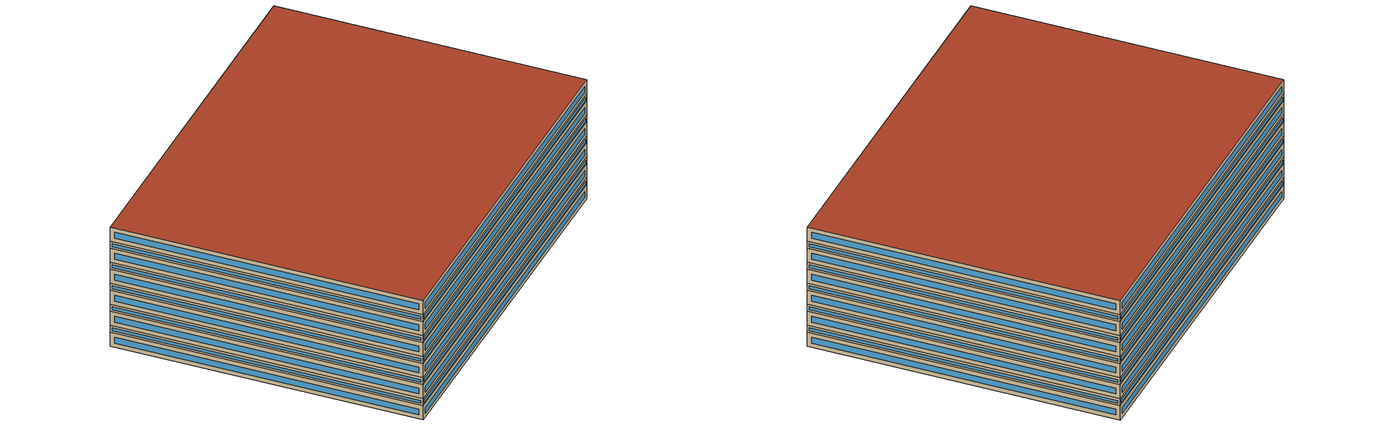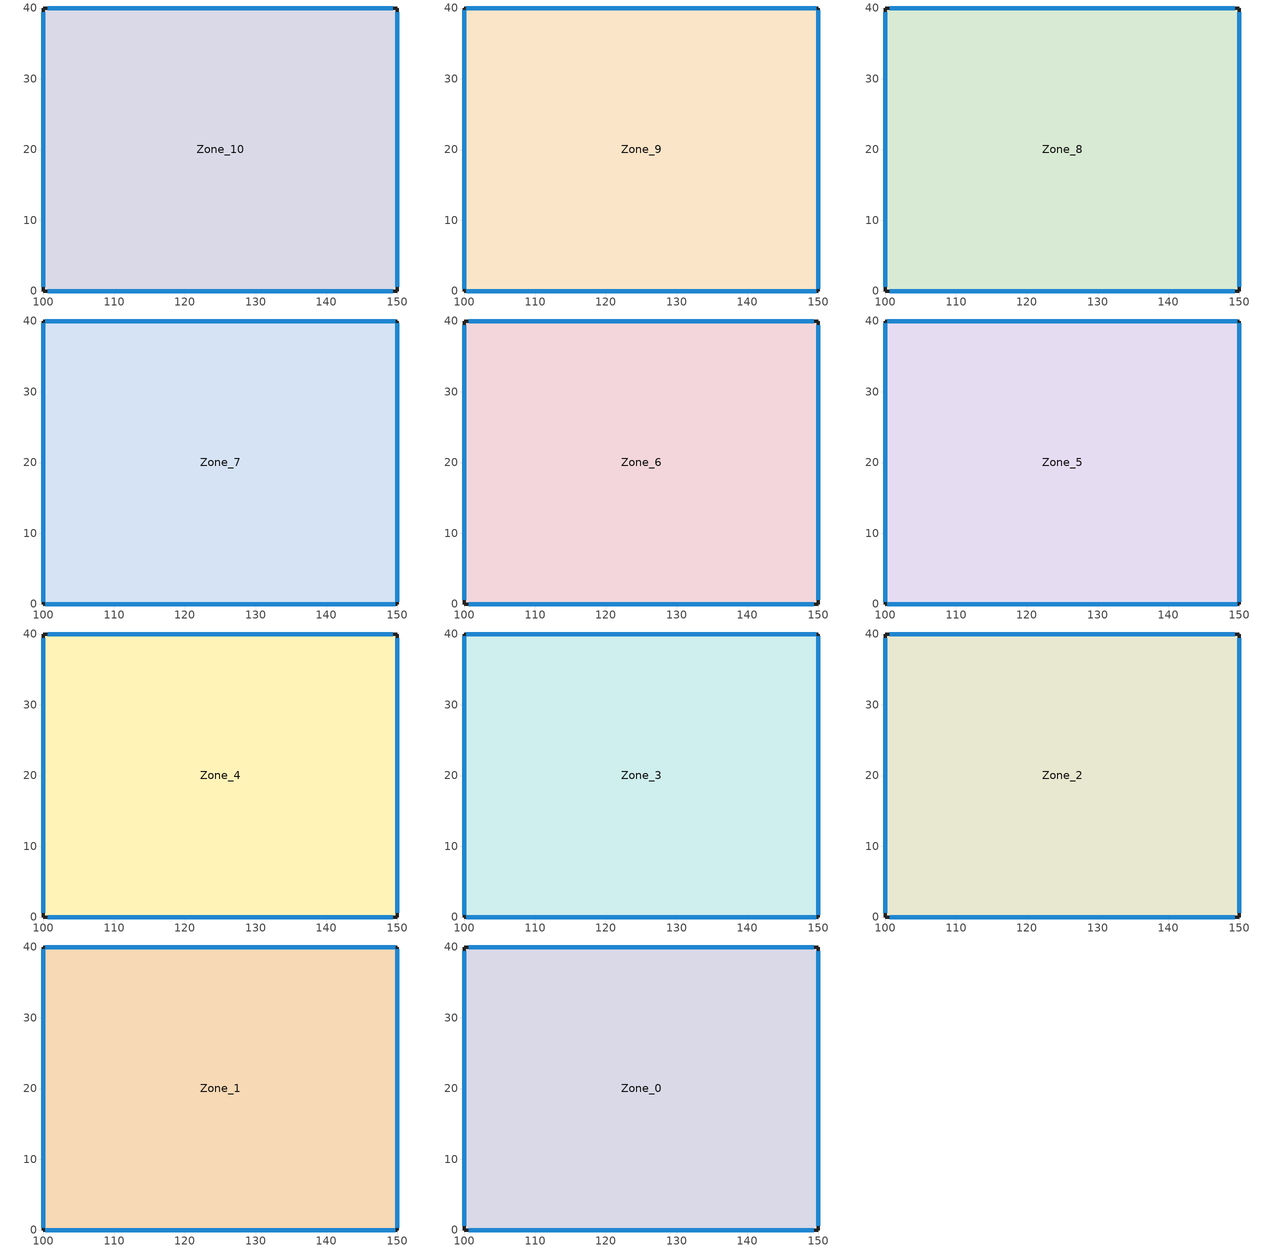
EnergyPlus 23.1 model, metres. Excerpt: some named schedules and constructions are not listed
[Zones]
Zone_10
 floor outside (90.1-2019 Nonresidential CZ 0 Exterior Floor (Mass)): 150,0 100,0 100,40 150,40 z0.5
 wall outside (90.1-2019 Nonresidential CZ 0 Exterior Wall (Mass)): 150,0 150,40 100,40 100,0 150,0 z0.5:2.5
 window (90.1-2019 Nonresidential CZ 0 Glazing (Operable)): 150,0.59 150,39.41 / 149.41,40 100.59,40 / 100,39.41 100,0.59 / 100.59,0 149.41,0 z1.09:1.91
Zone_9
 floor to Zone_10 (Interior Slab (Mass)_FLIPPED): 150,0 100,0 100,40 150,40 z2.5
 wall outside (90.1-2019 Nonresidential CZ 0 Exterior Wall (Mass)): 150,0 150,40 100,40 100,0 150,0 z2.5:3.5
 window (90.1-2019 Nonresidential CZ 0 Glazing (Operable)): 150,0.3 150,39.7 / 149.7,40 100.3,40 / 100,39.7 100,0.3 / 100.3,0 149.7,0 z2.8:3.2
Zone_8
 floor to Zone_9 (Interior Slab (Mass)_FLIPPED): 150,0 100,0 100,40 150,40 z3.5
 wall outside (90.1-2019 Nonresidential CZ 0 Exterior Wall (Mass)): 150,0 150,40 100,40 100,0 150,0 z3.5:5.5
 window (90.1-2019 Nonresidential CZ 0 Glazing (Operable)): 150,0.59 150,39.41 / 149.41,40 100.59,40 / 100,39.41 100,0.59 / 100.59,0 149.41,0 z4.09:4.91
Zone_7
 floor to Zone_8 (Interior Slab (Mass)_FLIPPED): 150,0 100,0 100,40 150,40 z5.5
 wall outside (90.1-2019 Nonresidential CZ 0 Exterior Wall (Mass)): 150,0 150,40 100,40 100,0 150,0 z5.5:6.5
 window (90.1-2019 Nonresidential CZ 0 Glazing (Operable)): 150,0.3 150,39.7 / 149.7,40 100.3,40 / 100,39.7 100,0.3 / 100.3,0 149.7,0 z5.8:6.2
Zone_6
 floor to Zone_7 (Interior Slab (Mass)_FLIPPED): 150,0 100,0 100,40 150,40 z6.5
 wall outside (90.1-2019 Nonresidential CZ 0 Exterior Wall (Mass)): 150,0 150,40 100,40 100,0 150,0 z6.5:8.5
 window (90.1-2019 Nonresidential CZ 0 Glazing (Operable)): 150,0.59 150,39.41 / 149.41,40 100.59,40 / 100,39.41 100,0.59 / 100.59,0 149.41,0 z7.09:7.91
Zone_5
 floor to Zone_6 (Interior Slab (Mass)_FLIPPED): 150,0 100,0 100,40 150,40 z8.5
 wall outside (90.1-2019 Nonresidential CZ 0 Exterior Wall (Mass)): 150,0 150,40 100,40 100,0 150,0 z8.5:9.5
 window (90.1-2019 Nonresidential CZ 0 Glazing (Operable)): 150,0.3 150,39.7 / 149.7,40 100.3,40 / 100,39.7 100,0.3 / 100.3,0 149.7,0 z8.8:9.2
Zone_4
 floor to Zone_5 (Interior Slab (Mass)_FLIPPED): 150,0 100,0 100,40 150,40 z9.5
 wall outside (90.1-2019 Nonresidential CZ 0 Exterior Wall (Mass)): 150,0 150,40 100,40 100,0 150,0 z9.5:11.5
 window (90.1-2019 Nonresidential CZ 0 Glazing (Operable)): 150,0.59 150,39.41 / 149.41,40 100.59,40 / 100,39.41 100,0.59 / 100.59,0 149.41,0 z10.09:10.91
Zone_3
 floor to Zone_4 (Interior Slab (Mass)_FLIPPED): 150,0 100,0 100,40 150,40 z11.5
 wall outside (90.1-2019 Nonresidential CZ 0 Exterior Wall (Mass)): 150,0 150,40 100,40 100,0 150,0 z11.5:12.5
 window (90.1-2019 Nonresidential CZ 0 Glazing (Operable)): 150,0.3 150,39.7 / 149.7,40 100.3,40 / 100,39.7 100,0.3 / 100.3,0 149.7,0 z11.8:12.2
Zone_2
 floor to Zone_3 (Interior Slab (Mass)_FLIPPED): 150,0 100,0 100,40 150,40 z12.5
 wall outside (90.1-2019 Nonresidential CZ 0 Exterior Wall (Mass)): 150,0 150,40 100,40 100,0 150,0 z12.5:14.5
 window (90.1-2019 Nonresidential CZ 0 Glazing (Operable)): 150,0.59 150,39.41 / 149.41,40 100.59,40 / 100,39.41 100,0.59 / 100.59,0 149.41,0 z13.09:13.91
Zone_1
 floor to Zone_2 (Interior Slab (Mass)_FLIPPED): 150,0 100,0 100,40 150,40 z14.5
 wall outside (90.1-2019 Nonresidential CZ 0 Exterior Wall (Mass)): 150,0 150,40 100,40 100,0 150,0 z14.5:15.5
 window (90.1-2019 Nonresidential CZ 0 Glazing (Operable)): 150,0.3 150,39.7 / 149.7,40 100.3,40 / 100,39.7 100,0.3 / 100.3,0 149.7,0 z14.8:15.2
Zone_0
 floor to Zone_1 (Interior Slab (Mass)_FLIPPED): 150,0 100,0 100,40 150,40 z15.5
 wall outside (90.1-2019 Nonresidential CZ 0 Exterior Wall (Mass)): 150,0 150,40 100,40 100,0 150,0 z15.5:17.5
 window (90.1-2019 Nonresidential CZ 0 Glazing (Operable)): 150,0.59 150,39.41 / 149.41,40 100.59,40 / 100,39.41 100,0.59 / 100.59,0 149.41,0 z16.09:16.91
 roof outside (90.1-2019 Nonresidential CZ 0 Exterior Roof (Mass)): 150,0 150,40 100,40 100,0 z17.5
[Schedule:Year]
CoolAvail_Zone_3: Fraction, CoolAvail_Zone_3_0, 1, 1, 1, 7, CoolAvail_Zone_3_1, 1, 8, 1, 14, CoolAvail_Zone_3_2, 1, 15, 1, 21, CoolAvail_Zone_3_3, 1, 22, 1, 28, CoolAvail_Zone_3_4, 1, 29, 2, 4, CoolAvail_Zone_3_5, 2, 5, 2, 11, CoolAvail_Zone_3_6, 2, 12, 2, 18, CoolAvail_Zone_3_7, 2, 19, 2, 25, CoolAvail_Zone_3_8, 2, 26, 3, 4, CoolAvail_Zone_3_9, 3, 5, 3, 11, CoolAvail_Zone_3_10, 3, 12, 3, 18, CoolAvail_Zone_3_11, 3, 19, 3, 25, CoolAvail_Zone_3_12, 3, 26, 4, 1, CoolAvail_Zone_3_13, 4, 2, 4, 8, CoolAvail_Zone_3_14, 4, 9, 4, 15, CoolAvail_Zone_3_15, 4, 16, 4, 22, CoolAvail_Zone_3_16, 4, 23, 4, 29, CoolAvail_Zone_3_17, 4, 30, 5, 6, CoolAvail_Zone_3_18, 5, 7, 5, 13, CoolAvail_Zone_3_19, 5, 14, 5, 20, CoolAvail_Zone_3_20, 5, 21, 5, 27, CoolAvail_Zone_3_21, 5, 28, 6, 3, CoolAvail_Zone_3_22, 6, 4, 6, 10, CoolAvail_Zone_3_23, 6, 11, 6, 17, CoolAvail_Zone_3_24, 6, 18, 6, 24, CoolAvail_Zone_3_25, 6, 25, 7, 1, CoolAvail_Zone_3_26, 7, 2, 7, 8, CoolAvail_Zone_3_27, 7, 9, 7, 15, CoolAvail_Zone_3_28, 7, 16, 7, 22, CoolAvail_Zone_3_29, 7, 23, 7, 29, CoolAvail_Zone_3_30, 7, 30, 8, 5, CoolAvail_Zone_3_31, 8, 6, 8, 12, CoolAvail_Zone_3_32, 8, 13, 8, 19, CoolAvail_Zone_3_33, 8, 20, 8, 26, CoolAvail_Zone_3_34, 8, 27, 9, 2, CoolAvail_Zone_3_35, 9, 3, 9, 9, CoolAvail_Zone_3_36, 9, 10, 9, 16, CoolAvail_Zone_3_37, 9, 17, 9, 23, CoolAvail_Zone_3_38, 9, 24, 9, 30, CoolAvail_Zone_3_39, 10, 1, 10, 7, CoolAvail_Zone_3_40, 10, 8, 10, 14, CoolAvail_Zone_3_41, 10, 15, 10, 21, CoolAvail_Zone_3_42, 10, 22, 10, 28, CoolAvail_Zone_3_43, 10, 29, 11, 4, CoolAvail_Zone_3_44, 11, 5, 11, 11, CoolAvail_Zone_3_45, 11, 12, 11, 18, CoolAvail_Zone_3_46, 11, 19, 11, 25, CoolAvail_Zone_3_47, 11, 26, 12, 2, CoolAvail_Zone_3_48, 12, 3, 12, 9, CoolAvail_Zone_3_49, 12, 10, 12, 16, CoolAvail_Zone_3_50, 12, 17, 12, 23, CoolAvail_Zone_3_51, 12, 24, 12, 30, CoolAvail_Zone_3_52, 12, 31, 12, 31
CoolAvail_Zone_4: Fraction, CoolAvail_Zone_4_0, 1, 1, 1, 7, CoolAvail_Zone_4_1, 1, 8, 1, 14, CoolAvail_Zone_4_2, 1, 15, 1, 21, CoolAvail_Zone_4_3, 1, 22, 1, 28, CoolAvail_Zone_4_4, 1, 29, 2, 4, CoolAvail_Zone_4_5, 2, 5, 2, 11, CoolAvail_Zone_4_6, 2, 12, 2, 18, CoolAvail_Zone_4_7, 2, 19, 2, 25, CoolAvail_Zone_4_8, 2, 26, 3, 4, CoolAvail_Zone_4_9, 3, 5, 3, 11, CoolAvail_Zone_4_10, 3, 12, 3, 18, CoolAvail_Zone_4_11, 3, 19, 3, 25, CoolAvail_Zone_4_12, 3, 26, 4, 1, CoolAvail_Zone_4_13, 4, 2, 4, 8, CoolAvail_Zone_4_14, 4, 9, 4, 15, CoolAvail_Zone_4_15, 4, 16, 4, 22, CoolAvail_Zone_4_16, 4, 23, 4, 29, CoolAvail_Zone_4_17, 4, 30, 5, 6, CoolAvail_Zone_4_18, 5, 7, 5, 13, CoolAvail_Zone_4_19, 5, 14, 5, 20, CoolAvail_Zone_4_20, 5, 21, 5, 27, CoolAvail_Zone_4_21, 5, 28, 6, 3, CoolAvail_Zone_4_22, 6, 4, 6, 10, CoolAvail_Zone_4_23, 6, 11, 6, 17, CoolAvail_Zone_4_24, 6, 18, 6, 24, CoolAvail_Zone_4_25, 6, 25, 7, 1, CoolAvail_Zone_4_26, 7, 2, 7, 8, CoolAvail_Zone_4_27, 7, 9, 7, 15, CoolAvail_Zone_4_28, 7, 16, 7, 22, CoolAvail_Zone_4_29, 7, 23, 7, 29, CoolAvail_Zone_4_30, 7, 30, 8, 5, CoolAvail_Zone_4_31, 8, 6, 8, 12, CoolAvail_Zone_4_32, 8, 13, 8, 19, CoolAvail_Zone_4_33, 8, 20, 8, 26, CoolAvail_Zone_4_34, 8, 27, 9, 2, CoolAvail_Zone_4_35, 9, 3, 9, 9, CoolAvail_Zone_4_36, 9, 10, 9, 16, CoolAvail_Zone_4_37, 9, 17, 9, 23, CoolAvail_Zone_4_38, 9, 24, 9, 30, CoolAvail_Zone_4_39, 10, 1, 10, 7, CoolAvail_Zone_4_40, 10, 8, 10, 14, CoolAvail_Zone_4_41, 10, 15, 10, 21, CoolAvail_Zone_4_42, 10, 22, 10, 28, CoolAvail_Zone_4_43, 10, 29, 11, 4, CoolAvail_Zone_4_44, 11, 5, 11, 11, CoolAvail_Zone_4_45, 11, 12, 11, 18, CoolAvail_Zone_4_46, 11, 19, 11, 25, CoolAvail_Zone_4_47, 11, 26, 12, 2, CoolAvail_Zone_4_48, 12, 3, 12, 9, CoolAvail_Zone_4_49, 12, 10, 12, 16, CoolAvail_Zone_4_50, 12, 17, 12, 23, CoolAvail_Zone_4_51, 12, 24, 12, 30, CoolAvail_Zone_4_52, 12, 31, 12, 31
CoolAvail_Zone_5: Fraction, CoolAvail_Zone_5_0, 1, 1, 1, 7, CoolAvail_Zone_5_1, 1, 8, 1, 14, CoolAvail_Zone_5_2, 1, 15, 1, 21, CoolAvail_Zone_5_3, 1, 22, 1, 28, CoolAvail_Zone_5_4, 1, 29, 2, 4, CoolAvail_Zone_5_5, 2, 5, 2, 11, CoolAvail_Zone_5_6, 2, 12, 2, 18, CoolAvail_Zone_5_7, 2, 19, 2, 25, CoolAvail_Zone_5_8, 2, 26, 3, 4, CoolAvail_Zone_5_9, 3, 5, 3, 11, CoolAvail_Zone_5_10, 3, 12, 3, 18, CoolAvail_Zone_5_11, 3, 19, 3, 25, CoolAvail_Zone_5_12, 3, 26, 4, 1, CoolAvail_Zone_5_13, 4, 2, 4, 8, CoolAvail_Zone_5_14, 4, 9, 4, 15, CoolAvail_Zone_5_15, 4, 16, 4, 22, CoolAvail_Zone_5_16, 4, 23, 4, 29, CoolAvail_Zone_5_17, 4, 30, 5, 6, CoolAvail_Zone_5_18, 5, 7, 5, 13, CoolAvail_Zone_5_19, 5, 14, 5, 20, CoolAvail_Zone_5_20, 5, 21, 5, 27, CoolAvail_Zone_5_21, 5, 28, 6, 3, CoolAvail_Zone_5_22, 6, 4, 6, 10, CoolAvail_Zone_5_23, 6, 11, 6, 17, CoolAvail_Zone_5_24, 6, 18, 6, 24, CoolAvail_Zone_5_25, 6, 25, 7, 1, CoolAvail_Zone_5_26, 7, 2, 7, 8, CoolAvail_Zone_5_27, 7, 9, 7, 15, CoolAvail_Zone_5_28, 7, 16, 7, 22, CoolAvail_Zone_5_29, 7, 23, 7, 29, CoolAvail_Zone_5_30, 7, 30, 8, 5, CoolAvail_Zone_5_31, 8, 6, 8, 12, CoolAvail_Zone_5_32, 8, 13, 8, 19, CoolAvail_Zone_5_33, 8, 20, 8, 26, CoolAvail_Zone_5_34, 8, 27, 9, 2, CoolAvail_Zone_5_35, 9, 3, 9, 9, CoolAvail_Zone_5_36, 9, 10, 9, 16, CoolAvail_Zone_5_37, 9, 17, 9, 23, CoolAvail_Zone_5_38, 9, 24, 9, 30, CoolAvail_Zone_5_39, 10, 1, 10, 7, CoolAvail_Zone_5_40, 10, 8, 10, 14, CoolAvail_Zone_5_41, 10, 15, 10, 21, CoolAvail_Zone_5_42, 10, 22, 10, 28, CoolAvail_Zone_5_43, 10, 29, 11, 4, CoolAvail_Zone_5_44, 11, 5, 11, 11, CoolAvail_Zone_5_45, 11, 12, 11, 18, CoolAvail_Zone_5_46, 11, 19, 11, 25, CoolAvail_Zone_5_47, 11, 26, 12, 2, CoolAvail_Zone_5_48, 12, 3, 12, 9, CoolAvail_Zone_5_49, 12, 10, 12, 16, CoolAvail_Zone_5_50, 12, 17, 12, 23, CoolAvail_Zone_5_51, 12, 24, 12, 30, CoolAvail_Zone_5_52, 12, 31, 12, 31
NatVentAvail_Zone_5: Fraction, NatVentAvail_Zone_5_0, 1, 1, 1, 7, NatVentAvail_Zone_5_1, 1, 8, 1, 14, NatVentAvail_Zone_5_2, 1, 15, 1, 21, NatVentAvail_Zone_5_3, 1, 22, 1, 28, NatVentAvail_Zone_5_4, 1, 29, 2, 4, NatVentAvail_Zone_5_5, 2, 5, 2, 11, NatVentAvail_Zone_5_6, 2, 12, 2, 18, NatVentAvail_Zone_5_7, 2, 19, 2, 25, NatVentAvail_Zone_5_8, 2, 26, 3, 4, NatVentAvail_Zone_5_9, 3, 5, 3, 11, NatVentAvail_Zone_5_10, 3, 12, 3, 18, NatVentAvail_Zone_5_11, 3, 19, 3, 25, NatVentAvail_Zone_5_12, 3, 26, 4, 1, NatVentAvail_Zone_5_13, 4, 2, 4, 8, NatVentAvail_Zone_5_14, 4, 9, 4, 15, NatVentAvail_Zone_5_15, 4, 16, 4, 22, NatVentAvail_Zone_5_16, 4, 23, 4, 29, NatVentAvail_Zone_5_17, 4, 30, 5, 6, NatVentAvail_Zone_5_18, 5, 7, 5, 13, NatVentAvail_Zone_5_19, 5, 14, 5, 20, NatVentAvail_Zone_5_20, 5, 21, 5, 27, NatVentAvail_Zone_5_21, 5, 28, 6, 3, NatVentAvail_Zone_5_22, 6, 4, 6, 10, NatVentAvail_Zone_5_23, 6, 11, 6, 17, NatVentAvail_Zone_5_24, 6, 18, 6, 24, NatVentAvail_Zone_5_25, 6, 25, 7, 1, NatVentAvail_Zone_5_26, 7, 2, 7, 8, NatVentAvail_Zone_5_27, 7, 9, 7, 15, NatVentAvail_Zone_5_28, 7, 16, 7, 22, NatVentAvail_Zone_5_29, 7, 23, 7, 29, NatVentAvail_Zone_5_30, 7, 30, 8, 5, NatVentAvail_Zone_5_31, 8, 6, 8, 12, NatVentAvail_Zone_5_32, 8, 13, 8, 19, NatVentAvail_Zone_5_33, 8, 20, 8, 26, NatVentAvail_Zone_5_34, 8, 27, 9, 2, NatVentAvail_Zone_5_35, 9, 3, 9, 9, NatVentAvail_Zone_5_36, 9, 10, 9, 16, NatVentAvail_Zone_5_37, 9, 17, 9, 23, NatVentAvail_Zone_5_38, 9, 24, 9, 30, NatVentAvail_Zone_5_39, 10, 1, 10, 7, NatVentAvail_Zone_5_40, 10, 8, 10, 14, NatVentAvail_Zone_5_41, 10, 15, 10, 21, NatVentAvail_Zone_5_42, 10, 22, 10, 28, NatVentAvail_Zone_5_43, 10, 29, 11, 4, NatVentAvail_Zone_5_44, 11, 5, 11, 11, NatVentAvail_Zone_5_45, 11, 12, 11, 18, NatVentAvail_Zone_5_46, 11, 19, 11, 25, NatVentAvail_Zone_5_47, 11, 26, 12, 2, NatVentAvail_Zone_5_48, 12, 3, 12, 9, NatVentAvail_Zone_5_49, 12, 10, 12, 16, NatVentAvail_Zone_5_50, 12, 17, 12, 23, NatVentAvail_Zone_5_51, 12, 24, 12, 30, NatVentAvail_Zone_5_52, 12, 31, 12, 31
CoolAvail_Zone_6: Fraction, CoolAvail_Zone_6_0, 1, 1, 1, 7, CoolAvail_Zone_6_1, 1, 8, 1, 14, CoolAvail_Zone_6_2, 1, 15, 1, 21, CoolAvail_Zone_6_3, 1, 22, 1, 28, CoolAvail_Zone_6_4, 1, 29, 2, 4, CoolAvail_Zone_6_5, 2, 5, 2, 11, CoolAvail_Zone_6_6, 2, 12, 2, 18, CoolAvail_Zone_6_7, 2, 19, 2, 25, CoolAvail_Zone_6_8, 2, 26, 3, 4, CoolAvail_Zone_6_9, 3, 5, 3, 11, CoolAvail_Zone_6_10, 3, 12, 3, 18, CoolAvail_Zone_6_11, 3, 19, 3, 25, CoolAvail_Zone_6_12, 3, 26, 4, 1, CoolAvail_Zone_6_13, 4, 2, 4, 8, CoolAvail_Zone_6_14, 4, 9, 4, 15, CoolAvail_Zone_6_15, 4, 16, 4, 22, CoolAvail_Zone_6_16, 4, 23, 4, 29, CoolAvail_Zone_6_17, 4, 30, 5, 6, CoolAvail_Zone_6_18, 5, 7, 5, 13, CoolAvail_Zone_6_19, 5, 14, 5, 20, CoolAvail_Zone_6_20, 5, 21, 5, 27, CoolAvail_Zone_6_21, 5, 28, 6, 3, CoolAvail_Zone_6_22, 6, 4, 6, 10, CoolAvail_Zone_6_23, 6, 11, 6, 17, CoolAvail_Zone_6_24, 6, 18, 6, 24, CoolAvail_Zone_6_25, 6, 25, 7, 1, CoolAvail_Zone_6_26, 7, 2, 7, 8, CoolAvail_Zone_6_27, 7, 9, 7, 15, CoolAvail_Zone_6_28, 7, 16, 7, 22, CoolAvail_Zone_6_29, 7, 23, 7, 29, CoolAvail_Zone_6_30, 7, 30, 8, 5, CoolAvail_Zone_6_31, 8, 6, 8, 12, CoolAvail_Zone_6_32, 8, 13, 8, 19, CoolAvail_Zone_6_33, 8, 20, 8, 26, CoolAvail_Zone_6_34, 8, 27, 9, 2, CoolAvail_Zone_6_35, 9, 3, 9, 9, CoolAvail_Zone_6_36, 9, 10, 9, 16, CoolAvail_Zone_6_37, 9, 17, 9, 23, CoolAvail_Zone_6_38, 9, 24, 9, 30, CoolAvail_Zone_6_39, 10, 1, 10, 7, CoolAvail_Zone_6_40, 10, 8, 10, 14, CoolAvail_Zone_6_41, 10, 15, 10, 21, CoolAvail_Zone_6_42, 10, 22, 10, 28, CoolAvail_Zone_6_43, 10, 29, 11, 4, CoolAvail_Zone_6_44, 11, 5, 11, 11, CoolAvail_Zone_6_45, 11, 12, 11, 18, CoolAvail_Zone_6_46, 11, 19, 11, 25, CoolAvail_Zone_6_47, 11, 26, 12, 2, CoolAvail_Zone_6_48, 12, 3, 12, 9, CoolAvail_Zone_6_49, 12, 10, 12, 16, CoolAvail_Zone_6_50, 12, 17, 12, 23, CoolAvail_Zone_6_51, 12, 24, 12, 30, CoolAvail_Zone_6_52, 12, 31, 12, 31
NatVentAvail_Zone_6: Fraction, NatVentAvail_Zone_6_0, 1, 1, 1, 7, NatVentAvail_Zone_6_1, 1, 8, 1, 14, NatVentAvail_Zone_6_2, 1, 15, 1, 21, NatVentAvail_Zone_6_3, 1, 22, 1, 28, NatVentAvail_Zone_6_4, 1, 29, 2, 4, NatVentAvail_Zone_6_5, 2, 5, 2, 11, NatVentAvail_Zone_6_6, 2, 12, 2, 18, NatVentAvail_Zone_6_7, 2, 19, 2, 25, NatVentAvail_Zone_6_8, 2, 26, 3, 4, NatVentAvail_Zone_6_9, 3, 5, 3, 11, NatVentAvail_Zone_6_10, 3, 12, 3, 18, NatVentAvail_Zone_6_11, 3, 19, 3, 25, NatVentAvail_Zone_6_12, 3, 26, 4, 1, NatVentAvail_Zone_6_13, 4, 2, 4, 8, NatVentAvail_Zone_6_14, 4, 9, 4, 15, NatVentAvail_Zone_6_15, 4, 16, 4, 22, NatVentAvail_Zone_6_16, 4, 23, 4, 29, NatVentAvail_Zone_6_17, 4, 30, 5, 6, NatVentAvail_Zone_6_18, 5, 7, 5, 13, NatVentAvail_Zone_6_19, 5, 14, 5, 20, NatVentAvail_Zone_6_20, 5, 21, 5, 27, NatVentAvail_Zone_6_21, 5, 28, 6, 3, NatVentAvail_Zone_6_22, 6, 4, 6, 10, NatVentAvail_Zone_6_23, 6, 11, 6, 17, NatVentAvail_Zone_6_24, 6, 18, 6, 24, NatVentAvail_Zone_6_25, 6, 25, 7, 1, NatVentAvail_Zone_6_26, 7, 2, 7, 8, NatVentAvail_Zone_6_27, 7, 9, 7, 15, NatVentAvail_Zone_6_28, 7, 16, 7, 22, NatVentAvail_Zone_6_29, 7, 23, 7, 29, NatVentAvail_Zone_6_30, 7, 30, 8, 5, NatVentAvail_Zone_6_31, 8, 6, 8, 12, NatVentAvail_Zone_6_32, 8, 13, 8, 19, NatVentAvail_Zone_6_33, 8, 20, 8, 26, NatVentAvail_Zone_6_34, 8, 27, 9, 2, NatVentAvail_Zone_6_35, 9, 3, 9, 9, NatVentAvail_Zone_6_36, 9, 10, 9, 16, NatVentAvail_Zone_6_37, 9, 17, 9, 23, NatVentAvail_Zone_6_38, 9, 24, 9, 30, NatVentAvail_Zone_6_39, 10, 1, 10, 7, NatVentAvail_Zone_6_40, 10, 8, 10, 14, NatVentAvail_Zone_6_41, 10, 15, 10, 21, NatVentAvail_Zone_6_42, 10, 22, 10, 28, NatVentAvail_Zone_6_43, 10, 29, 11, 4, NatVentAvail_Zone_6_44, 11, 5, 11, 11, NatVentAvail_Zone_6_45, 11, 12, 11, 18, NatVentAvail_Zone_6_46, 11, 19, 11, 25, NatVentAvail_Zone_6_47, 11, 26, 12, 2, NatVentAvail_Zone_6_48, 12, 3, 12, 9, NatVentAvail_Zone_6_49, 12, 10, 12, 16, NatVentAvail_Zone_6_50, 12, 17, 12, 23, NatVentAvail_Zone_6_51, 12, 24, 12, 30, NatVentAvail_Zone_6_52, 12, 31, 12, 31
CoolAvail_Zone_7: Fraction, CoolAvail_Zone_7_0, 1, 1, 1, 7, CoolAvail_Zone_7_1, 1, 8, 1, 14, CoolAvail_Zone_7_2, 1, 15, 1, 21, CoolAvail_Zone_7_3, 1, 22, 1, 28, CoolAvail_Zone_7_4, 1, 29, 2, 4, CoolAvail_Zone_7_5, 2, 5, 2, 11, CoolAvail_Zone_7_6, 2, 12, 2, 18, CoolAvail_Zone_7_7, 2, 19, 2, 25, CoolAvail_Zone_7_8, 2, 26, 3, 4, CoolAvail_Zone_7_9, 3, 5, 3, 11, CoolAvail_Zone_7_10, 3, 12, 3, 18, CoolAvail_Zone_7_11, 3, 19, 3, 25, CoolAvail_Zone_7_12, 3, 26, 4, 1, CoolAvail_Zone_7_13, 4, 2, 4, 8, CoolAvail_Zone_7_14, 4, 9, 4, 15, CoolAvail_Zone_7_15, 4, 16, 4, 22, CoolAvail_Zone_7_16, 4, 23, 4, 29, CoolAvail_Zone_7_17, 4, 30, 5, 6, CoolAvail_Zone_7_18, 5, 7, 5, 13, CoolAvail_Zone_7_19, 5, 14, 5, 20, CoolAvail_Zone_7_20, 5, 21, 5, 27, CoolAvail_Zone_7_21, 5, 28, 6, 3, CoolAvail_Zone_7_22, 6, 4, 6, 10, CoolAvail_Zone_7_23, 6, 11, 6, 17, CoolAvail_Zone_7_24, 6, 18, 6, 24, CoolAvail_Zone_7_25, 6, 25, 7, 1, CoolAvail_Zone_7_26, 7, 2, 7, 8, CoolAvail_Zone_7_27, 7, 9, 7, 15, CoolAvail_Zone_7_28, 7, 16, 7, 22, CoolAvail_Zone_7_29, 7, 23, 7, 29, CoolAvail_Zone_7_30, 7, 30, 8, 5, CoolAvail_Zone_7_31, 8, 6, 8, 12, CoolAvail_Zone_7_32, 8, 13, 8, 19, CoolAvail_Zone_7_33, 8, 20, 8, 26, CoolAvail_Zone_7_34, 8, 27, 9, 2, CoolAvail_Zone_7_35, 9, 3, 9, 9, CoolAvail_Zone_7_36, 9, 10, 9, 16, CoolAvail_Zone_7_37, 9, 17, 9, 23, CoolAvail_Zone_7_38, 9, 24, 9, 30, CoolAvail_Zone_7_39, 10, 1, 10, 7, CoolAvail_Zone_7_40, 10, 8, 10, 14, CoolAvail_Zone_7_41, 10, 15, 10, 21, CoolAvail_Zone_7_42, 10, 22, 10, 28, CoolAvail_Zone_7_43, 10, 29, 11, 4, CoolAvail_Zone_7_44, 11, 5, 11, 11, CoolAvail_Zone_7_45, 11, 12, 11, 18, CoolAvail_Zone_7_46, 11, 19, 11, 25, CoolAvail_Zone_7_47, 11, 26, 12, 2, CoolAvail_Zone_7_48, 12, 3, 12, 9, CoolAvail_Zone_7_49, 12, 10, 12, 16, CoolAvail_Zone_7_50, 12, 17, 12, 23, CoolAvail_Zone_7_51, 12, 24, 12, 30, CoolAvail_Zone_7_52, 12, 31, 12, 31
NatVentAvail_Zone_7: Fraction, NatVentAvail_Zone_7_0, 1, 1, 1, 7, NatVentAvail_Zone_7_1, 1, 8, 1, 14, NatVentAvail_Zone_7_2, 1, 15, 1, 21, NatVentAvail_Zone_7_3, 1, 22, 1, 28, NatVentAvail_Zone_7_4, 1, 29, 2, 4, NatVentAvail_Zone_7_5, 2, 5, 2, 11, NatVentAvail_Zone_7_6, 2, 12, 2, 18, NatVentAvail_Zone_7_7, 2, 19, 2, 25, NatVentAvail_Zone_7_8, 2, 26, 3, 4, NatVentAvail_Zone_7_9, 3, 5, 3, 11, NatVentAvail_Zone_7_10, 3, 12, 3, 18, NatVentAvail_Zone_7_11, 3, 19, 3, 25, NatVentAvail_Zone_7_12, 3, 26, 4, 1, NatVentAvail_Zone_7_13, 4, 2, 4, 8, NatVentAvail_Zone_7_14, 4, 9, 4, 15, NatVentAvail_Zone_7_15, 4, 16, 4, 22, NatVentAvail_Zone_7_16, 4, 23, 4, 29, NatVentAvail_Zone_7_17, 4, 30, 5, 6, NatVentAvail_Zone_7_18, 5, 7, 5, 13, NatVentAvail_Zone_7_19, 5, 14, 5, 20, NatVentAvail_Zone_7_20, 5, 21, 5, 27, NatVentAvail_Zone_7_21, 5, 28, 6, 3, NatVentAvail_Zone_7_22, 6, 4, 6, 10, NatVentAvail_Zone_7_23, 6, 11, 6, 17, NatVentAvail_Zone_7_24, 6, 18, 6, 24, NatVentAvail_Zone_7_25, 6, 25, 7, 1, NatVentAvail_Zone_7_26, 7, 2, 7, 8, NatVentAvail_Zone_7_27, 7, 9, 7, 15, NatVentAvail_Zone_7_28, 7, 16, 7, 22, NatVentAvail_Zone_7_29, 7, 23, 7, 29, NatVentAvail_Zone_7_30, 7, 30, 8, 5, NatVentAvail_Zone_7_31, 8, 6, 8, 12, NatVentAvail_Zone_7_32, 8, 13, 8, 19, NatVentAvail_Zone_7_33, 8, 20, 8, 26, NatVentAvail_Zone_7_34, 8, 27, 9, 2, NatVentAvail_Zone_7_35, 9, 3, 9, 9, NatVentAvail_Zone_7_36, 9, 10, 9, 16, NatVentAvail_Zone_7_37, 9, 17, 9, 23, NatVentAvail_Zone_7_38, 9, 24, 9, 30, NatVentAvail_Zone_7_39, 10, 1, 10, 7, NatVentAvail_Zone_7_40, 10, 8, 10, 14, NatVentAvail_Zone_7_41, 10, 15, 10, 21, NatVentAvail_Zone_7_42, 10, 22, 10, 28, NatVentAvail_Zone_7_43, 10, 29, 11, 4, NatVentAvail_Zone_7_44, 11, 5, 11, 11, NatVentAvail_Zone_7_45, 11, 12, 11, 18, NatVentAvail_Zone_7_46, 11, 19, 11, 25, NatVentAvail_Zone_7_47, 11, 26, 12, 2, NatVentAvail_Zone_7_48, 12, 3, 12, 9, NatVentAvail_Zone_7_49, 12, 10, 12, 16, NatVentAvail_Zone_7_50, 12, 17, 12, 23, NatVentAvail_Zone_7_51, 12, 24, 12, 30, NatVentAvail_Zone_7_52, 12, 31, 12, 31
CoolAvail_Zone_8: Fraction, CoolAvail_Zone_8_0, 1, 1, 1, 7, CoolAvail_Zone_8_1, 1, 8, 1, 14, CoolAvail_Zone_8_2, 1, 15, 1, 21, CoolAvail_Zone_8_3, 1, 22, 1, 28, CoolAvail_Zone_8_4, 1, 29, 2, 4, CoolAvail_Zone_8_5, 2, 5, 2, 11, CoolAvail_Zone_8_6, 2, 12, 2, 18, CoolAvail_Zone_8_7, 2, 19, 2, 25, CoolAvail_Zone_8_8, 2, 26, 3, 4, CoolAvail_Zone_8_9, 3, 5, 3, 11, CoolAvail_Zone_8_10, 3, 12, 3, 18, CoolAvail_Zone_8_11, 3, 19, 3, 25, CoolAvail_Zone_8_12, 3, 26, 4, 1, CoolAvail_Zone_8_13, 4, 2, 4, 8, CoolAvail_Zone_8_14, 4, 9, 4, 15, CoolAvail_Zone_8_15, 4, 16, 4, 22, CoolAvail_Zone_8_16, 4, 23, 4, 29, CoolAvail_Zone_8_17, 4, 30, 5, 6, CoolAvail_Zone_8_18, 5, 7, 5, 13, CoolAvail_Zone_8_19, 5, 14, 5, 20, CoolAvail_Zone_8_20, 5, 21, 5, 27, CoolAvail_Zone_8_21, 5, 28, 6, 3, CoolAvail_Zone_8_22, 6, 4, 6, 10, CoolAvail_Zone_8_23, 6, 11, 6, 17, CoolAvail_Zone_8_24, 6, 18, 6, 24, CoolAvail_Zone_8_25, 6, 25, 7, 1, CoolAvail_Zone_8_26, 7, 2, 7, 8, CoolAvail_Zone_8_27, 7, 9, 7, 15, CoolAvail_Zone_8_28, 7, 16, 7, 22, CoolAvail_Zone_8_29, 7, 23, 7, 29, CoolAvail_Zone_8_30, 7, 30, 8, 5, CoolAvail_Zone_8_31, 8, 6, 8, 12, CoolAvail_Zone_8_32, 8, 13, 8, 19, CoolAvail_Zone_8_33, 8, 20, 8, 26, CoolAvail_Zone_8_34, 8, 27, 9, 2, CoolAvail_Zone_8_35, 9, 3, 9, 9, CoolAvail_Zone_8_36, 9, 10, 9, 16, CoolAvail_Zone_8_37, 9, 17, 9, 23, CoolAvail_Zone_8_38, 9, 24, 9, 30, CoolAvail_Zone_8_39, 10, 1, 10, 7, CoolAvail_Zone_8_40, 10, 8, 10, 14, CoolAvail_Zone_8_41, 10, 15, 10, 21, CoolAvail_Zone_8_42, 10, 22, 10, 28, CoolAvail_Zone_8_43, 10, 29, 11, 4, CoolAvail_Zone_8_44, 11, 5, 11, 11, CoolAvail_Zone_8_45, 11, 12, 11, 18, CoolAvail_Zone_8_46, 11, 19, 11, 25, CoolAvail_Zone_8_47, 11, 26, 12, 2, CoolAvail_Zone_8_48, 12, 3, 12, 9, CoolAvail_Zone_8_49, 12, 10, 12, 16, CoolAvail_Zone_8_50, 12, 17, 12, 23, CoolAvail_Zone_8_51, 12, 24, 12, 30, CoolAvail_Zone_8_52, 12, 31, 12, 31
NatVentAvail_Zone_8: Fraction, NatVentAvail_Zone_8_0, 1, 1, 1, 7, NatVentAvail_Zone_8_1, 1, 8, 1, 14, NatVentAvail_Zone_8_2, 1, 15, 1, 21, NatVentAvail_Zone_8_3, 1, 22, 1, 28, NatVentAvail_Zone_8_4, 1, 29, 2, 4, NatVentAvail_Zone_8_5, 2, 5, 2, 11, NatVentAvail_Zone_8_6, 2, 12, 2, 18, NatVentAvail_Zone_8_7, 2, 19, 2, 25, NatVentAvail_Zone_8_8, 2, 26, 3, 4, NatVentAvail_Zone_8_9, 3, 5, 3, 11, NatVentAvail_Zone_8_10, 3, 12, 3, 18, NatVentAvail_Zone_8_11, 3, 19, 3, 25, NatVentAvail_Zone_8_12, 3, 26, 4, 1, NatVentAvail_Zone_8_13, 4, 2, 4, 8, NatVentAvail_Zone_8_14, 4, 9, 4, 15, NatVentAvail_Zone_8_15, 4, 16, 4, 22, NatVentAvail_Zone_8_16, 4, 23, 4, 29, NatVentAvail_Zone_8_17, 4, 30, 5, 6, NatVentAvail_Zone_8_18, 5, 7, 5, 13, NatVentAvail_Zone_8_19, 5, 14, 5, 20, NatVentAvail_Zone_8_20, 5, 21, 5, 27, NatVentAvail_Zone_8_21, 5, 28, 6, 3, NatVentAvail_Zone_8_22, 6, 4, 6, 10, NatVentAvail_Zone_8_23, 6, 11, 6, 17, NatVentAvail_Zone_8_24, 6, 18, 6, 24, NatVentAvail_Zone_8_25, 6, 25, 7, 1, NatVentAvail_Zone_8_26, 7, 2, 7, 8, NatVentAvail_Zone_8_27, 7, 9, 7, 15, NatVentAvail_Zone_8_28, 7, 16, 7, 22, NatVentAvail_Zone_8_29, 7, 23, 7, 29, NatVentAvail_Zone_8_30, 7, 30, 8, 5, NatVentAvail_Zone_8_31, 8, 6, 8, 12, NatVentAvail_Zone_8_32, 8, 13, 8, 19, NatVentAvail_Zone_8_33, 8, 20, 8, 26, NatVentAvail_Zone_8_34, 8, 27, 9, 2, NatVentAvail_Zone_8_35, 9, 3, 9, 9, NatVentAvail_Zone_8_36, 9, 10, 9, 16, NatVentAvail_Zone_8_37, 9, 17, 9, 23, NatVentAvail_Zone_8_38, 9, 24, 9, 30, NatVentAvail_Zone_8_39, 10, 1, 10, 7, NatVentAvail_Zone_8_40, 10, 8, 10, 14, NatVentAvail_Zone_8_41, 10, 15, 10, 21, NatVentAvail_Zone_8_42, 10, 22, 10, 28, NatVentAvail_Zone_8_43, 10, 29, 11, 4, NatVentAvail_Zone_8_44, 11, 5, 11, 11, NatVentAvail_Zone_8_45, 11, 12, 11, 18, NatVentAvail_Zone_8_46, 11, 19, 11, 25, NatVentAvail_Zone_8_47, 11, 26, 12, 2, NatVentAvail_Zone_8_48, 12, 3, 12, 9, NatVentAvail_Zone_8_49, 12, 10, 12, 16, NatVentAvail_Zone_8_50, 12, 17, 12, 23, NatVentAvail_Zone_8_51, 12, 24, 12, 30, NatVentAvail_Zone_8_52, 12, 31, 12, 31
CoolAvail_Zone_9: Fraction, CoolAvail_Zone_9_0, 1, 1, 1, 7, CoolAvail_Zone_9_1, 1, 8, 1, 14, CoolAvail_Zone_9_2, 1, 15, 1, 21, CoolAvail_Zone_9_3, 1, 22, 1, 28, CoolAvail_Zone_9_4, 1, 29, 2, 4, CoolAvail_Zone_9_5, 2, 5, 2, 11, CoolAvail_Zone_9_6, 2, 12, 2, 18, CoolAvail_Zone_9_7, 2, 19, 2, 25, CoolAvail_Zone_9_8, 2, 26, 3, 4, CoolAvail_Zone_9_9, 3, 5, 3, 11, CoolAvail_Zone_9_10, 3, 12, 3, 18, CoolAvail_Zone_9_11, 3, 19, 3, 25, CoolAvail_Zone_9_12, 3, 26, 4, 1, CoolAvail_Zone_9_13, 4, 2, 4, 8, CoolAvail_Zone_9_14, 4, 9, 4, 15, CoolAvail_Zone_9_15, 4, 16, 4, 22, CoolAvail_Zone_9_16, 4, 23, 4, 29, CoolAvail_Zone_9_17, 4, 30, 5, 6, CoolAvail_Zone_9_18, 5, 7, 5, 13, CoolAvail_Zone_9_19, 5, 14, 5, 20, CoolAvail_Zone_9_20, 5, 21, 5, 27, CoolAvail_Zone_9_21, 5, 28, 6, 3, CoolAvail_Zone_9_22, 6, 4, 6, 10, CoolAvail_Zone_9_23, 6, 11, 6, 17, CoolAvail_Zone_9_24, 6, 18, 6, 24, CoolAvail_Zone_9_25, 6, 25, 7, 1, CoolAvail_Zone_9_26, 7, 2, 7, 8, CoolAvail_Zone_9_27, 7, 9, 7, 15, CoolAvail_Zone_9_28, 7, 16, 7, 22, CoolAvail_Zone_9_29, 7, 23, 7, 29, CoolAvail_Zone_9_30, 7, 30, 8, 5, CoolAvail_Zone_9_31, 8, 6, 8, 12, CoolAvail_Zone_9_32, 8, 13, 8, 19, CoolAvail_Zone_9_33, 8, 20, 8, 26, CoolAvail_Zone_9_34, 8, 27, 9, 2, CoolAvail_Zone_9_35, 9, 3, 9, 9, CoolAvail_Zone_9_36, 9, 10, 9, 16, CoolAvail_Zone_9_37, 9, 17, 9, 23, CoolAvail_Zone_9_38, 9, 24, 9, 30, CoolAvail_Zone_9_39, 10, 1, 10, 7, CoolAvail_Zone_9_40, 10, 8, 10, 14, CoolAvail_Zone_9_41, 10, 15, 10, 21, CoolAvail_Zone_9_42, 10, 22, 10, 28, CoolAvail_Zone_9_43, 10, 29, 11, 4, CoolAvail_Zone_9_44, 11, 5, 11, 11, CoolAvail_Zone_9_45, 11, 12, 11, 18, CoolAvail_Zone_9_46, 11, 19, 11, 25, CoolAvail_Zone_9_47, 11, 26, 12, 2, CoolAvail_Zone_9_48, 12, 3, 12, 9, CoolAvail_Zone_9_49, 12, 10, 12, 16, CoolAvail_Zone_9_50, 12, 17, 12, 23, CoolAvail_Zone_9_51, 12, 24, 12, 30, CoolAvail_Zone_9_52, 12, 31, 12, 31
NatVentAvail_Zone_9: Fraction, NatVentAvail_Zone_9_0, 1, 1, 1, 7, NatVentAvail_Zone_9_1, 1, 8, 1, 14, NatVentAvail_Zone_9_2, 1, 15, 1, 21, NatVentAvail_Zone_9_3, 1, 22, 1, 28, NatVentAvail_Zone_9_4, 1, 29, 2, 4, NatVentAvail_Zone_9_5, 2, 5, 2, 11, NatVentAvail_Zone_9_6, 2, 12, 2, 18, NatVentAvail_Zone_9_7, 2, 19, 2, 25, NatVentAvail_Zone_9_8, 2, 26, 3, 4, NatVentAvail_Zone_9_9, 3, 5, 3, 11, NatVentAvail_Zone_9_10, 3, 12, 3, 18, NatVentAvail_Zone_9_11, 3, 19, 3, 25, NatVentAvail_Zone_9_12, 3, 26, 4, 1, NatVentAvail_Zone_9_13, 4, 2, 4, 8, NatVentAvail_Zone_9_14, 4, 9, 4, 15, NatVentAvail_Zone_9_15, 4, 16, 4, 22, NatVentAvail_Zone_9_16, 4, 23, 4, 29, NatVentAvail_Zone_9_17, 4, 30, 5, 6, NatVentAvail_Zone_9_18, 5, 7, 5, 13, NatVentAvail_Zone_9_19, 5, 14, 5, 20, NatVentAvail_Zone_9_20, 5, 21, 5, 27, NatVentAvail_Zone_9_21, 5, 28, 6, 3, NatVentAvail_Zone_9_22, 6, 4, 6, 10, NatVentAvail_Zone_9_23, 6, 11, 6, 17, NatVentAvail_Zone_9_24, 6, 18, 6, 24, NatVentAvail_Zone_9_25, 6, 25, 7, 1, NatVentAvail_Zone_9_26, 7, 2, 7, 8, NatVentAvail_Zone_9_27, 7, 9, 7, 15, NatVentAvail_Zone_9_28, 7, 16, 7, 22, NatVentAvail_Zone_9_29, 7, 23, 7, 29, NatVentAvail_Zone_9_30, 7, 30, 8, 5, NatVentAvail_Zone_9_31, 8, 6, 8, 12, NatVentAvail_Zone_9_32, 8, 13, 8, 19, NatVentAvail_Zone_9_33, 8, 20, 8, 26, NatVentAvail_Zone_9_34, 8, 27, 9, 2, NatVentAvail_Zone_9_35, 9, 3, 9, 9, NatVentAvail_Zone_9_36, 9, 10, 9, 16, NatVentAvail_Zone_9_37, 9, 17, 9, 23, NatVentAvail_Zone_9_38, 9, 24, 9, 30, NatVentAvail_Zone_9_39, 10, 1, 10, 7, NatVentAvail_Zone_9_40, 10, 8, 10, 14, NatVentAvail_Zone_9_41, 10, 15, 10, 21, NatVentAvail_Zone_9_42, 10, 22, 10, 28, NatVentAvail_Zone_9_43, 10, 29, 11, 4, NatVentAvail_Zone_9_44, 11, 5, 11, 11, NatVentAvail_Zone_9_45, 11, 12, 11, 18, NatVentAvail_Zone_9_46, 11, 19, 11, 25, NatVentAvail_Zone_9_47, 11, 26, 12, 2, NatVentAvail_Zone_9_48, 12, 3, 12, 9, NatVentAvail_Zone_9_49, 12, 10, 12, 16, NatVentAvail_Zone_9_50, 12, 17, 12, 23, NatVentAvail_Zone_9_51, 12, 24, 12, 30, NatVentAvail_Zone_9_52, 12, 31, 12, 31
CoolAvail_Zone_10: Fraction, CoolAvail_Zone_10_0, 1, 1, 1, 7, CoolAvail_Zone_10_1, 1, 8, 1, 14, CoolAvail_Zone_10_2, 1, 15, 1, 21, CoolAvail_Zone_10_3, 1, 22, 1, 28, CoolAvail_Zone_10_4, 1, 29, 2, 4, CoolAvail_Zone_10_5, 2, 5, 2, 11, CoolAvail_Zone_10_6, 2, 12, 2, 18, CoolAvail_Zone_10_7, 2, 19, 2, 25, CoolAvail_Zone_10_8, 2, 26, 3, 4, CoolAvail_Zone_10_9, 3, 5, 3, 11, CoolAvail_Zone_10_10, 3, 12, 3, 18, CoolAvail_Zone_10_11, 3, 19, 3, 25, CoolAvail_Zone_10_12, 3, 26, 4, 1, CoolAvail_Zone_10_13, 4, 2, 4, 8, CoolAvail_Zone_10_14, 4, 9, 4, 15, CoolAvail_Zone_10_15, 4, 16, 4, 22, CoolAvail_Zone_10_16, 4, 23, 4, 29, CoolAvail_Zone_10_17, 4, 30, 5, 6, CoolAvail_Zone_10_18, 5, 7, 5, 13, CoolAvail_Zone_10_19, 5, 14, 5, 20, CoolAvail_Zone_10_20, 5, 21, 5, 27, CoolAvail_Zone_10_21, 5, 28, 6, 3, CoolAvail_Zone_10_22, 6, 4, 6, 10, CoolAvail_Zone_10_23, 6, 11, 6, 17, CoolAvail_Zone_10_24, 6, 18, 6, 24, CoolAvail_Zone_10_25, 6, 25, 7, 1, CoolAvail_Zone_10_26, 7, 2, 7, 8, CoolAvail_Zone_10_27, 7, 9, 7, 15, CoolAvail_Zone_10_28, 7, 16, 7, 22, CoolAvail_Zone_10_29, 7, 23, 7, 29, CoolAvail_Zone_10_30, 7, 30, 8, 5, CoolAvail_Zone_10_31, 8, 6, 8, 12, CoolAvail_Zone_10_32, 8, 13, 8, 19, CoolAvail_Zone_10_33, 8, 20, 8, 26, CoolAvail_Zone_10_34, 8, 27, 9, 2, CoolAvail_Zone_10_35, 9, 3, 9, 9, CoolAvail_Zone_10_36, 9, 10, 9, 16, CoolAvail_Zone_10_37, 9, 17, 9, 23, CoolAvail_Zone_10_38, 9, 24, 9, 30, CoolAvail_Zone_10_39, 10, 1, 10, 7, CoolAvail_Zone_10_40, 10, 8, 10, 14, CoolAvail_Zone_10_41, 10, 15, 10, 21, CoolAvail_Zone_10_42, 10, 22, 10, 28, CoolAvail_Zone_10_43, 10, 29, 11, 4, CoolAvail_Zone_10_44, 11, 5, 11, 11, CoolAvail_Zone_10_45, 11, 12, 11, 18, CoolAvail_Zone_10_46, 11, 19, 11, 25, CoolAvail_Zone_10_47, 11, 26, 12, 2, CoolAvail_Zone_10_48, 12, 3, 12, 9, CoolAvail_Zone_10_49, 12, 10, 12, 16, CoolAvail_Zone_10_50, 12, 17, 12, 23, CoolAvail_Zone_10_51, 12, 24, 12, 30, CoolAvail_Zone_10_52, 12, 31, 12, 31
NatVentAvail_Zone_10: Fraction, NatVentAvail_Zone_10_0, 1, 1, 1, 7, NatVentAvail_Zone_10_1, 1, 8, 1, 14, NatVentAvail_Zone_10_2, 1, 15, 1, 21, NatVentAvail_Zone_10_3, 1, 22, 1, 28, NatVentAvail_Zone_10_4, 1, 29, 2, 4, NatVentAvail_Zone_10_5, 2, 5, 2, 11, NatVentAvail_Zone_10_6, 2, 12, 2, 18, NatVentAvail_Zone_10_7, 2, 19, 2, 25, NatVentAvail_Zone_10_8, 2, 26, 3, 4, NatVentAvail_Zone_10_9, 3, 5, 3, 11, NatVentAvail_Zone_10_10, 3, 12, 3, 18, NatVentAvail_Zone_10_11, 3, 19, 3, 25, NatVentAvail_Zone_10_12, 3, 26, 4, 1, NatVentAvail_Zone_10_13, 4, 2, 4, 8, NatVentAvail_Zone_10_14, 4, 9, 4, 15, NatVentAvail_Zone_10_15, 4, 16, 4, 22, NatVentAvail_Zone_10_16, 4, 23, 4, 29, NatVentAvail_Zone_10_17, 4, 30, 5, 6, NatVentAvail_Zone_10_18, 5, 7, 5, 13, NatVentAvail_Zone_10_19, 5, 14, 5, 20, NatVentAvail_Zone_10_20, 5, 21, 5, 27, NatVentAvail_Zone_10_21, 5, 28, 6, 3, NatVentAvail_Zone_10_22, 6, 4, 6, 10, NatVentAvail_Zone_10_23, 6, 11, 6, 17, NatVentAvail_Zone_10_24, 6, 18, 6, 24, NatVentAvail_Zone_10_25, 6, 25, 7, 1, NatVentAvail_Zone_10_26, 7, 2, 7, 8, NatVentAvail_Zone_10_27, 7, 9, 7, 15, NatVentAvail_Zone_10_28, 7, 16, 7, 22, NatVentAvail_Zone_10_29, 7, 23, 7, 29, NatVentAvail_Zone_10_30, 7, 30, 8, 5, NatVentAvail_Zone_10_31, 8, 6, 8, 12, NatVentAvail_Zone_10_32, 8, 13, 8, 19, NatVentAvail_Zone_10_33, 8, 20, 8, 26, NatVentAvail_Zone_10_34, 8, 27, 9, 2, NatVentAvail_Zone_10_35, 9, 3, 9, 9, NatVentAvail_Zone_10_36, 9, 10, 9, 16, NatVentAvail_Zone_10_37, 9, 17, 9, 23, NatVentAvail_Zone_10_38, 9, 24, 9, 30, NatVentAvail_Zone_10_39, 10, 1, 10, 7, NatVentAvail_Zone_10_40, 10, 8, 10, 14, NatVentAvail_Zone_10_41, 10, 15, 10, 21, NatVentAvail_Zone_10_42, 10, 22, 10, 28, NatVentAvail_Zone_10_43, 10, 29, 11, 4, NatVentAvail_Zone_10_44, 11, 5, 11, 11, NatVentAvail_Zone_10_45, 11, 12, 11, 18, NatVentAvail_Zone_10_46, 11, 19, 11, 25, NatVentAvail_Zone_10_47, 11, 26, 12, 2, NatVentAvail_Zone_10_48, 12, 3, 12, 9, NatVentAvail_Zone_10_49, 12, 10, 12, 16, NatVentAvail_Zone_10_50, 12, 17, 12, 23, NatVentAvail_Zone_10_51, 12, 24, 12, 30, NatVentAvail_Zone_10_52, 12, 31, 12, 31
[Schedule:Week:Daily]
occResidential_0: 9599e706-9943-4f4a-9c24-6575d1401cb4, 9599e706-9943-4f4a-9c24-6575d1401cb4, 9599e706-9943-4f4a-9c24-6575d1401cb4, 9599e706-9943-4f4a-9c24-6575d1401cb4, 9599e706-9943-4f4a-9c24-6575d1401cb4, 9599e706-9943-4f4a-9c24-6575d1401cb4, 9599e706-9943-4f4a-9c24-6575d1401cb4, 9599e706-9943-4f4a-9c24-6575d1401cb4, 9599e706-9943-4f4a-9c24-6575d1401cb4, 9599e706-9943-4f4a-9c24-6575d1401cb4, 9599e706-9943-4f4a-9c24-6575d1401cb4, 9599e706-9943-4f4a-9c24-6575d1401cb4
lightsResidential_0: 5105515d-9b21-4281-af3d-07e03f7b6bab, 5105515d-9b21-4281-af3d-07e03f7b6bab, 5105515d-9b21-4281-af3d-07e03f7b6bab, 5105515d-9b21-4281-af3d-07e03f7b6bab, 5105515d-9b21-4281-af3d-07e03f7b6bab, 5105515d-9b21-4281-af3d-07e03f7b6bab, 5105515d-9b21-4281-af3d-07e03f7b6bab, 5105515d-9b21-4281-af3d-07e03f7b6bab, 5105515d-9b21-4281-af3d-07e03f7b6bab, 5105515d-9b21-4281-af3d-07e03f7b6bab, 5105515d-9b21-4281-af3d-07e03f7b6bab, 5105515d-9b21-4281-af3d-07e03f7b6bab
equipResidential_0: 4329ee7d-c806-4c27-bd66-b579e86f0a3b, 4329ee7d-c806-4c27-bd66-b579e86f0a3b, 4329ee7d-c806-4c27-bd66-b579e86f0a3b, 4329ee7d-c806-4c27-bd66-b579e86f0a3b, 4329ee7d-c806-4c27-bd66-b579e86f0a3b, 4329ee7d-c806-4c27-bd66-b579e86f0a3b, 4329ee7d-c806-4c27-bd66-b579e86f0a3b, 4329ee7d-c806-4c27-bd66-b579e86f0a3b, 4329ee7d-c806-4c27-bd66-b579e86f0a3b, 4329ee7d-c806-4c27-bd66-b579e86f0a3b, 4329ee7d-c806-4c27-bd66-b579e86f0a3b, 4329ee7d-c806-4c27-bd66-b579e86f0a3b
CoolAvail_Zone_0_0: 45735616-b2b6-4659-9007-e98fcdeeb41a, bee6b387-4d5e-4adb-b40b-2d77ddca55e5, 3a48376d-20cd-4bba-b36f-86c63b9ac52a, df38ffa7-593c-4015-b16a-774c36ff343f, b46b6d6e-4c68-48b8-a44c-f68aec9fa1f5, 6f20e371-e905-45ff-bfaf-3c4e4b2f6c1f, d33addf9-3e4f-4066-ad29-e74b2ac8d158, 45735616-b2b6-4659-9007-e98fcdeeb41a, 45735616-b2b6-4659-9007-e98fcdeeb41a, 45735616-b2b6-4659-9007-e98fcdeeb41a, 45735616-b2b6-4659-9007-e98fcdeeb41a, 45735616-b2b6-4659-9007-e98fcdeeb41a
CoolAvail_Zone_0_1: f4a2c2a8-6a30-4858-af05-fa7fe88aa03f, 123fdfc5-2a34-42e2-a59b-9266109ac945, 02765e4a-7390-4a99-a03b-117e835a0fcd, 81f3ba6f-d2af-40de-8324-ff5e4c9c1e29, bd52deb5-58d0-44fd-8660-97501851f56e, 74daaa1f-2ec1-46a9-bae6-f6bf3065e719, 3c379e7a-4bf1-4403-b208-dc5fe1048df2, f4a2c2a8-6a30-4858-af05-fa7fe88aa03f, f4a2c2a8-6a30-4858-af05-fa7fe88aa03f, f4a2c2a8-6a30-4858-af05-fa7fe88aa03f, f4a2c2a8-6a30-4858-af05-fa7fe88aa03f, f4a2c2a8-6a30-4858-af05-fa7fe88aa03f
CoolAvail_Zone_0_2: a0fd59c7-d126-44cf-b412-6338062f7ca9, 94490f4e-fb9c-40d4-8c86-7b4855d197ab, bd52deb5-58d0-44fd-8660-97501851f56e, 21b91c89-6676-400a-9a28-4d138fb9ab44, bee6b387-4d5e-4adb-b40b-2d77ddca55e5, 6bde32fa-5429-49f1-963e-181384f1e10e, 0069a858-01c8-4d90-b737-f047621475dc, a0fd59c7-d126-44cf-b412-6338062f7ca9, a0fd59c7-d126-44cf-b412-6338062f7ca9, a0fd59c7-d126-44cf-b412-6338062f7ca9, a0fd59c7-d126-44cf-b412-6338062f7ca9, a0fd59c7-d126-44cf-b412-6338062f7ca9
CoolAvail_Zone_0_3: 8ac08239-8bdb-4184-9bfe-3cb0b5e9a97e, f7465ff5-cc3b-4403-82c9-82521ef3cb90, a1561be3-55ee-4e57-a287-591a479e8bf1, b73a8764-2c93-4235-99de-2399ed545a44, 87ddf09f-0acc-4952-84e5-459877a3d10f, 45735616-b2b6-4659-9007-e98fcdeeb41a, 5f942b04-503d-43e7-8c57-0119571af138, 8ac08239-8bdb-4184-9bfe-3cb0b5e9a97e, 8ac08239-8bdb-4184-9bfe-3cb0b5e9a97e, 8ac08239-8bdb-4184-9bfe-3cb0b5e9a97e, 8ac08239-8bdb-4184-9bfe-3cb0b5e9a97e, 8ac08239-8bdb-4184-9bfe-3cb0b5e9a97e
CoolAvail_Zone_0_4: b87b3b1c-751c-42fa-92db-3c0539987839, 8e94b0bc-d4b0-4aff-9e56-76a1adbb8d0a, 6896a997-09bc-4cb5-adef-ad1bdb4518cb, e380c8b1-286c-4a9c-aa02-f7e6a70574e0, c00eba58-7d6f-4fdd-ac65-0fd2af3947e4, ed3caabc-092e-42be-8969-d36d5941d1e9, 8e94b0bc-d4b0-4aff-9e56-76a1adbb8d0a, b87b3b1c-751c-42fa-92db-3c0539987839, b87b3b1c-751c-42fa-92db-3c0539987839, b87b3b1c-751c-42fa-92db-3c0539987839, b87b3b1c-751c-42fa-92db-3c0539987839, b87b3b1c-751c-42fa-92db-3c0539987839
